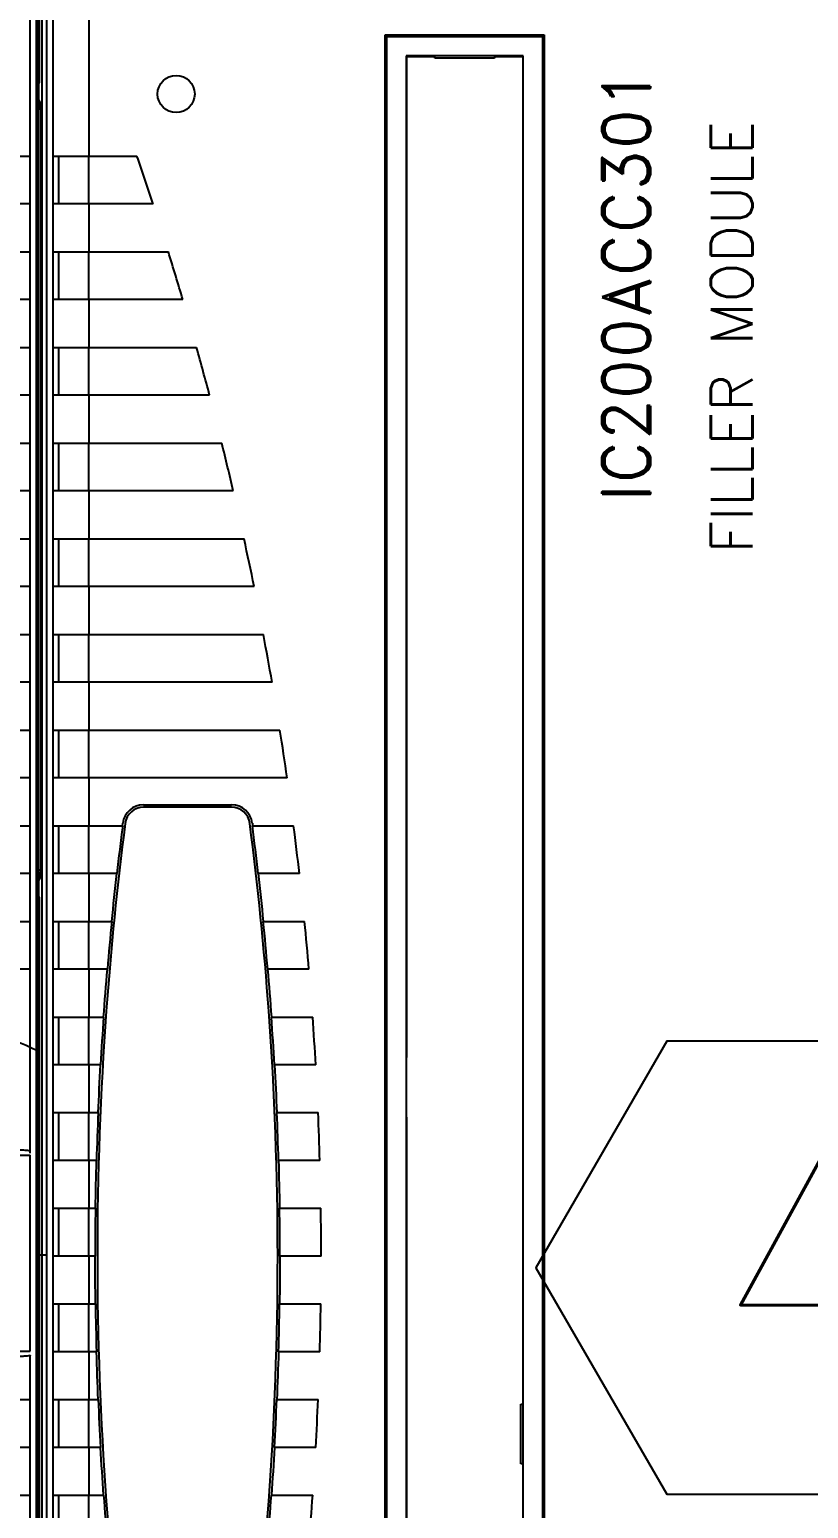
# Model space of a CAD drawing. Header units: inches. Extents: x -4 to 280, y -9 to 35.
# Drawn here: x 50.436 to 51.738, y 14.596 to 17.07 of the extents above; entities that cross this region are included whole.
import ezdxf
from ezdxf.enums import TextEntityAlignment as Align

# ---------------------------------------------------------------- set-up
doc = ezdxf.new("R2010")
doc.units = ezdxf.units.IN
doc.header["$LTSCALE"] = 0.5
doc.header["$MEASUREMENT"] = 0
doc.set_wipeout_variables(frame=1)
doc.linetypes.add('BORDER', pattern=[1.75, 0.5, -0.25, 0.5, -0.25, 0, -0.25])
doc.layers.get('Defpoints').update_dxf_attribs({"color": 252})
for name, color, linetype in [('204', 7, 'Continuous'), ('DATABOLD', 1, 'Continuous'), ('DATAINFO', 32, 'Continuous'), ('IOBASE', 177, 'Continuous')]:
    doc.layers.add(name, color=color, linetype=linetype)
doc.layers.add('G-Anno-Std-Note @ 4', color=151, linetype='Continuous', lineweight=25)
doc.styles.add('Note', font='romans.shx', dxfattribs={"width": 0.75})
doc.styles.add('ROMAND', font='romand')
doc.styles.add('RomanS', font='romans.shx', dxfattribs={"width": 0.85})

# ---------------------------------------------------------------- blocks, each defined once
blk = doc.blocks.new('IC200CHS022')
at = {"layer": '204', "color": 40, "linetype": 'Continuous'}
for p, q in [((4.9704, 6.9145), (4.9704, 7.4167)), ((4.9904, 7.4169), (4.9904, 6.8565)), ((4.3659, 7.1813), (4.3659, 7.1826)), ((4.3666, 7.1806), (4.3659, 7.1813)), ((4.3666, 7.1654), (4.3666, 7.1806)), ((5.0159, 7.1448), (5.5226, 7.1448)), ((5.0163, 7.1248), (5.5026, 7.1248)), ((5.5026, 7.1248), (5.5026, 3.3444)), ((5.5226, 7.1448), (5.5226, 3.3244)), ((5.4011, 7.0374), (5.1011, 7.0374)), ((5.1011, 7.0374), (5.1011, 3.5024)), ((5.4011, 3.4424), (5.4011, 7.0374)), ((4.8813, 6.7248), (4.8813, 6.9145)), ((4.8813, 6.9145), (4.9704, 6.9145)), ((4.9736, 6.9113), (4.9736, 6.8733)), ((4.9013, 6.7448), (4.9013, 6.8945)), ((4.9013, 6.8945), (4.9736, 6.8945)), ((4.974, 6.8565), (4.9904, 6.8565)), ((4.9904, 6.7827), (4.974, 6.7828)), ((4.9904, 6.7827), (4.9904, 5.2815)), ((4.9736, 6.7659), (4.9736, 6.7279)), ((4.9736, 6.7448), (4.9013, 6.7448)), ((4.9704, 6.7248), (4.8813, 6.7248)), ((4.9704, 5.3395), (4.9704, 6.7248)), ((4.3666, 5.8786), (4.3666, 5.8894)), ((4.3659, 5.8779), (4.3666, 5.8786)), ((4.3659, 5.8766), (4.3659, 5.8779)), ((4.8813, 5.1498), (4.8813, 5.3395)), ((4.8813, 5.3395), (4.9704, 5.3395)), ((4.9013, 5.1698), (4.9013, 5.3195)), ((4.9013, 5.3195), (4.9736, 5.3195)), ((4.9736, 5.3363), (4.9736, 5.2983)), ((4.974, 5.2815), (4.9904, 5.2815)), ((4.9904, 5.2077), (4.974, 5.2077)), ((4.9904, 5.2077), (4.9904, 3.8565)), ((4.9736, 5.1909), (4.9736, 5.1529)), ((4.9704, 5.1498), (4.8813, 5.1498)), ((4.9736, 5.1698), (4.9013, 5.1698)), ((4.9704, 3.9145), (4.9704, 5.1498))]:
    blk.add_line(p, q, dxfattribs=at)
at = {"layer": '204', "color": 150, "linetype": 'Continuous'}
for p, q in [((5.0159, 7.4196), (5.0159, 7.1448)), ((4.3659, 7.3621), (4.3659, 7.1826)), ((4.3713, 7.3567), (4.3713, 3.9934)), ((6.9935, 7.3596), (6.9935, 7.2067)), ((6.9959, 7.2116), (6.9959, 7.3621)), ((6.9935, 7.2067), (6.9959, 7.2116)), ((6.9935, 5.8525), (6.9935, 7.2067)), ((4.3659, 7.1826), (4.3684, 7.1776)), ((4.3666, 7.1813), (4.3659, 7.1813)), ((4.3684, 7.1776), (4.3684, 5.8816)), ((5.0159, 6.862), (5.0159, 7.1448)), ((5.0173, 6.8634), (5.0173, 7.1237)), ((5.0173, 7.1237), (5.5015, 7.1237)), ((5.5015, 7.1237), (5.5015, 4.6161)), ((5.1386, 6.9774), (5.1386, 7.0024)), ((5.1386, 7.0024), (5.1636, 7.0024)), ((5.1636, 7.0024), (5.1636, 6.9774)), ((5.2386, 6.9774), (5.2386, 7.0024)), ((5.2386, 7.0024), (5.2636, 7.0024)), ((5.2636, 7.0024), (5.2636, 6.9774)), ((5.3386, 6.9774), (5.3386, 7.0024)), ((5.3386, 7.0024), (5.3636, 7.0024)), ((5.3636, 7.0024), (5.3636, 6.9774)), ((5.1636, 6.9774), (5.1386, 6.9774)), ((5.2636, 6.9774), (5.2386, 6.9774)), ((5.3636, 6.9774), (5.3386, 6.9774)), ((5.1386, 6.8774), (5.1386, 6.9024)), ((5.1386, 6.9024), (5.1636, 6.9024)), ((5.1636, 6.9024), (5.1636, 6.8774)), ((5.2386, 6.8774), (5.2386, 6.9024)), ((5.2386, 6.9024), (5.2636, 6.9024)), ((5.2636, 6.9024), (5.2636, 6.8774)), ((5.3386, 6.8774), (5.3386, 6.9024)), ((5.3386, 6.9024), (5.3636, 6.9024)), ((5.3636, 6.9024), (5.3636, 6.8774)), ((5.1636, 6.8774), (5.1386, 6.8774)), ((5.2636, 6.8774), (5.2386, 6.8774)), ((5.3636, 6.8774), (5.3386, 6.8774)), ((4.9904, 6.8565), (5.0159, 6.862)), ((5.0159, 6.7772), (4.9904, 6.7827)), ((5.1386, 6.7774), (5.1386, 6.8024)), ((5.1386, 6.8024), (5.1636, 6.8024)), ((5.1636, 6.8024), (5.1636, 6.7774)), ((5.2386, 6.7774), (5.2386, 6.8024)), ((5.2386, 6.8024), (5.2636, 6.8024)), ((5.2636, 6.8024), (5.2636, 6.7774)), ((5.3386, 6.7774), (5.3386, 6.8024)), ((5.3386, 6.8024), (5.3636, 6.8024)), ((5.3636, 6.8024), (5.3636, 6.7774)), ((5.0159, 5.287), (5.0159, 6.7772)), ((5.0173, 5.2884), (5.0173, 6.7758)), ((5.1636, 6.7774), (5.1386, 6.7774)), ((5.2636, 6.7774), (5.2386, 6.7774)), ((5.3636, 6.7774), (5.3386, 6.7774)), ((5.1386, 6.6774), (5.1386, 6.7024)), ((5.1386, 6.7024), (5.1636, 6.7024)), ((5.1636, 6.7024), (5.1636, 6.6774)), ((5.2386, 6.6774), (5.2386, 6.7024)), ((5.2386, 6.7024), (5.2636, 6.7024)), ((5.2636, 6.7024), (5.2636, 6.6774)), ((5.3386, 6.6774), (5.3386, 6.7024)), ((5.3386, 6.7024), (5.3636, 6.7024)), ((5.3636, 6.7024), (5.3636, 6.6774)), ((5.1636, 6.6774), (5.1386, 6.6774)), ((5.2636, 6.6774), (5.2386, 6.6774)), ((5.3636, 6.6774), (5.3386, 6.6774)), ((5.1386, 6.5774), (5.1386, 6.6024)), ((5.1386, 6.6024), (5.1636, 6.6024)), ((5.1636, 6.6024), (5.1636, 6.5774)), ((5.2386, 6.5774), (5.2386, 6.6024)), ((5.2386, 6.6024), (5.2636, 6.6024)), ((5.2636, 6.6024), (5.2636, 6.5774)), ((5.3386, 6.5774), (5.3386, 6.6024)), ((5.3386, 6.6024), (5.3636, 6.6024)), ((5.3636, 6.6024), (5.3636, 6.5774)), ((5.1636, 6.5774), (5.1386, 6.5774)), ((5.2636, 6.5774), (5.2386, 6.5774)), ((5.3636, 6.5774), (5.3386, 6.5774)), ((5.1386, 6.4774), (5.1386, 6.5024)), ((5.1386, 6.5024), (5.1636, 6.5024)), ((5.1636, 6.5024), (5.1636, 6.4774)), ((5.2386, 6.4774), (5.2386, 6.5024)), ((5.2386, 6.5024), (5.2636, 6.5024)), ((5.2636, 6.5024), (5.2636, 6.4774)), ((5.3386, 6.4774), (5.3386, 6.5024)), ((5.3386, 6.5024), (5.3636, 6.5024)), ((5.3636, 6.5024), (5.3636, 6.4774)), ((5.1636, 6.4774), (5.1386, 6.4774)), ((5.2636, 6.4774), (5.2386, 6.4774)), ((5.3636, 6.4774), (5.3386, 6.4774)), ((5.1386, 6.3774), (5.1386, 6.4024)), ((5.1386, 6.4024), (5.1636, 6.4024)), ((5.1636, 6.4024), (5.1636, 6.3774)), ((5.2386, 6.3774), (5.2386, 6.4024)), ((5.2386, 6.4024), (5.2636, 6.4024)), ((5.2636, 6.4024), (5.2636, 6.3774)), ((5.3386, 6.3774), (5.3386, 6.4024)), ((5.3386, 6.4024), (5.3636, 6.4024)), ((5.3636, 6.4024), (5.3636, 6.3774)), ((5.1636, 6.3774), (5.1386, 6.3774)), ((5.2636, 6.3774), (5.2386, 6.3774)), ((5.3636, 6.3774), (5.3386, 6.3774)), ((5.1386, 6.2774), (5.1386, 6.3024)), ((5.1386, 6.3024), (5.1636, 6.3024)), ((5.1636, 6.3024), (5.1636, 6.2774)), ((5.2386, 6.2774), (5.2386, 6.3024)), ((5.2386, 6.3024), (5.2636, 6.3024)), ((5.2636, 6.3024), (5.2636, 6.2774)), ((5.3386, 6.2774), (5.3386, 6.3024)), ((5.3386, 6.3024), (5.3636, 6.3024)), ((5.3636, 6.3024), (5.3636, 6.2774)), ((5.1636, 6.2774), (5.1386, 6.2774)), ((5.2636, 6.2774), (5.2386, 6.2774)), ((5.3636, 6.2774), (5.3386, 6.2774)), ((5.1386, 6.1774), (5.1386, 6.2024)), ((5.1386, 6.2024), (5.1636, 6.2024)), ((5.1636, 6.2024), (5.1636, 6.1774)), ((5.2386, 6.1774), (5.2386, 6.2024)), ((5.2386, 6.2024), (5.2636, 6.2024)), ((5.2636, 6.2024), (5.2636, 6.1774)), ((5.3386, 6.1774), (5.3386, 6.2024)), ((5.3386, 6.2024), (5.3636, 6.2024)), ((5.3636, 6.2024), (5.3636, 6.1774)), ((5.1636, 6.1774), (5.1386, 6.1774)), ((5.2636, 6.1774), (5.2386, 6.1774)), ((5.3636, 6.1774), (5.3386, 6.1774)), ((4.3524, 5.8894), (4.3524, 6.1124)), ((5.1386, 6.0774), (5.1386, 6.1024)), ((5.1386, 6.1024), (5.1636, 6.1024)), ((5.1636, 6.1024), (5.1636, 6.0774)), ((5.2386, 6.0774), (5.2386, 6.1024)), ((5.2386, 6.1024), (5.2636, 6.1024)), ((5.2636, 6.1024), (5.2636, 6.0774)), ((5.3386, 6.0774), (5.3386, 6.1024)), ((5.3386, 6.1024), (5.3636, 6.1024)), ((5.3636, 6.1024), (5.3636, 6.0774)), ((5.1636, 6.0774), (5.1386, 6.0774)), ((5.2636, 6.0774), (5.2386, 6.0774)), ((5.3636, 6.0774), (5.3386, 6.0774)), ((5.1386, 5.9774), (5.1386, 6.0024)), ((5.1386, 6.0024), (5.1636, 6.0024)), ((5.1636, 6.0024), (5.1636, 5.9774)), ((5.2386, 5.9774), (5.2386, 6.0024)), ((5.2386, 6.0024), (5.2636, 6.0024)), ((5.2636, 6.0024), (5.2636, 5.9774)), ((5.3386, 5.9774), (5.3386, 6.0024)), ((5.3386, 6.0024), (5.3636, 6.0024)), ((5.3636, 6.0024), (5.3636, 5.9774)), ((5.1636, 5.9774), (5.1386, 5.9774)), ((5.2636, 5.9774), (5.2386, 5.9774)), ((5.3636, 5.9774), (5.3386, 5.9774)), ((5.1386, 5.8774), (5.1386, 5.9024)), ((5.1386, 5.9024), (5.1636, 5.9024)), ((5.1636, 5.9024), (5.1636, 5.8774)), ((5.2386, 5.8774), (5.2386, 5.9024)), ((5.2386, 5.9024), (5.2636, 5.9024)), ((5.2636, 5.9024), (5.2636, 5.8774)), ((5.3386, 5.8774), (5.3386, 5.9024)), ((5.3386, 5.9024), (5.3636, 5.9024)), ((5.3636, 5.9024), (5.3636, 5.8774)), ((4.3684, 5.8816), (4.3659, 5.8766)), ((4.3659, 5.8779), (4.3666, 5.8779)), ((4.3659, 5.8766), (4.3659, 3.0802)), ((5.1636, 5.8774), (5.1386, 5.8774)), ((5.2636, 5.8774), (5.2386, 5.8774)), ((5.3636, 5.8774), (5.3386, 5.8774)), ((6.9959, 5.8476), (6.9935, 5.8525)), ((6.9959, 3.0802), (6.9959, 5.8476)), ((5.1386, 5.7774), (5.1386, 5.8024)), ((5.1386, 5.8024), (5.1636, 5.8024)), ((5.1636, 5.8024), (5.1636, 5.7774)), ((5.2386, 5.7774), (5.2386, 5.8024)), ((5.2386, 5.8024), (5.2636, 5.8024)), ((5.2636, 5.8024), (5.2636, 5.7774)), ((5.3386, 5.7774), (5.3386, 5.8024)), ((5.3386, 5.8024), (5.3636, 5.8024)), ((5.3636, 5.8024), (5.3636, 5.7774)), ((5.1636, 5.7774), (5.1386, 5.7774)), ((5.2636, 5.7774), (5.2386, 5.7774)), ((5.3636, 5.7774), (5.3386, 5.7774)), ((5.1386, 5.6774), (5.1386, 5.7024)), ((5.1386, 5.7024), (5.1636, 5.7024)), ((5.1636, 5.7024), (5.1636, 5.6774)), ((5.2386, 5.6774), (5.2386, 5.7024)), ((5.2386, 5.7024), (5.2636, 5.7024)), ((5.2636, 5.7024), (5.2636, 5.6774)), ((5.3386, 5.6774), (5.3386, 5.7024)), ((5.3386, 5.7024), (5.3636, 5.7024)), ((5.3636, 5.7024), (5.3636, 5.6774)), ((5.1636, 5.6774), (5.1386, 5.6774)), ((5.2636, 5.6774), (5.2386, 5.6774)), ((5.3636, 5.6774), (5.3386, 5.6774)), ((5.1386, 5.5774), (5.1386, 5.6024)), ((5.1386, 5.6024), (5.1636, 5.6024)), ((5.1636, 5.6024), (5.1636, 5.5774)), ((5.2386, 5.5774), (5.2386, 5.6024)), ((5.2386, 5.6024), (5.2636, 5.6024)), ((5.2636, 5.6024), (5.2636, 5.5774)), ((5.3386, 5.5774), (5.3386, 5.6024)), ((5.3386, 5.6024), (5.3636, 5.6024)), ((5.3636, 5.6024), (5.3636, 5.5774)), ((5.1636, 5.5774), (5.1386, 5.5774)), ((5.2636, 5.5774), (5.2386, 5.5774)), ((5.3636, 5.5774), (5.3386, 5.5774)), ((5.1386, 5.4774), (5.1386, 5.5024)), ((5.1386, 5.5024), (5.1636, 5.5024)), ((5.1636, 5.5024), (5.1636, 5.4774)), ((5.2386, 5.4774), (5.2386, 5.5024)), ((5.2386, 5.5024), (5.2636, 5.5024)), ((5.2636, 5.5024), (5.2636, 5.4774)), ((5.3386, 5.4774), (5.3386, 5.5024)), ((5.3386, 5.5024), (5.3636, 5.5024)), ((5.3636, 5.5024), (5.3636, 5.4774)), ((5.1636, 5.4774), (5.1386, 5.4774)), ((5.2636, 5.4774), (5.2386, 5.4774)), ((5.3636, 5.4774), (5.3386, 5.4774)), ((5.1386, 5.3774), (5.1386, 5.4024)), ((5.1386, 5.4024), (5.1636, 5.4024)), ((5.1636, 5.4024), (5.1636, 5.3774)), ((5.2386, 5.3774), (5.2386, 5.4024)), ((5.2386, 5.4024), (5.2636, 5.4024)), ((5.2636, 5.4024), (5.2636, 5.3774)), ((5.3386, 5.3774), (5.3386, 5.4024)), ((5.3386, 5.4024), (5.3636, 5.4024)), ((5.3636, 5.4024), (5.3636, 5.3774)), ((5.1636, 5.3774), (5.1386, 5.3774)), ((5.2636, 5.3774), (5.2386, 5.3774)), ((5.3636, 5.3774), (5.3386, 5.3774)), ((5.1386, 5.2774), (5.1386, 5.3024)), ((5.1386, 5.3024), (5.1636, 5.3024)), ((5.1636, 5.3024), (5.1636, 5.2774)), ((5.2386, 5.2774), (5.2386, 5.3024)), ((5.2386, 5.3024), (5.2636, 5.3024)), ((5.2636, 5.3024), (5.2636, 5.2774)), ((5.3386, 5.2774), (5.3386, 5.3024)), ((5.3386, 5.3024), (5.3636, 5.3024)), ((5.3636, 5.3024), (5.3636, 5.2774)), ((4.9904, 5.2815), (5.0159, 5.287)), ((5.1636, 5.2774), (5.1386, 5.2774)), ((5.2636, 5.2774), (5.2386, 5.2774)), ((5.3636, 5.2774), (5.3386, 5.2774)), ((5.0159, 5.2022), (4.9904, 5.2077)), ((5.0159, 3.862), (5.0159, 5.2022)), ((5.0173, 3.8634), (5.0173, 5.2008)), ((5.1386, 5.1774), (5.1386, 5.2024)), ((5.1386, 5.2024), (5.1636, 5.2024)), ((5.1636, 5.2024), (5.1636, 5.1774)), ((5.2386, 5.1774), (5.2386, 5.2024)), ((5.2386, 5.2024), (5.2636, 5.2024)), ((5.2636, 5.2024), (5.2636, 5.1774)), ((5.3386, 5.1774), (5.3386, 5.2024)), ((5.3386, 5.2024), (5.3636, 5.2024)), ((5.3636, 5.2024), (5.3636, 5.1774)), ((5.1636, 5.1774), (5.1386, 5.1774)), ((5.2636, 5.1774), (5.2386, 5.1774)), ((5.3636, 5.1774), (5.3386, 5.1774)), ((5.1386, 5.0774), (5.1386, 5.1024)), ((5.1386, 5.1024), (5.1636, 5.1024)), ((5.1636, 5.1024), (5.1636, 5.0774)), ((5.2386, 5.0774), (5.2386, 5.1024)), ((5.2386, 5.1024), (5.2636, 5.1024)), ((5.2636, 5.1024), (5.2636, 5.0774)), ((5.3386, 5.0774), (5.3386, 5.1024)), ((5.3386, 5.1024), (5.3636, 5.1024)), ((5.3636, 5.1024), (5.3636, 5.0774)), ((5.1636, 5.0774), (5.1386, 5.0774)), ((5.2636, 5.0774), (5.2386, 5.0774)), ((5.3636, 5.0774), (5.3386, 5.0774)), ((5.1386, 4.9774), (5.1386, 5.0024)), ((5.1386, 5.0024), (5.1636, 5.0024)), ((5.1636, 5.0024), (5.1636, 4.9774)), ((5.2386, 4.9774), (5.2386, 5.0024)), ((5.2386, 5.0024), (5.2636, 5.0024)), ((5.2636, 5.0024), (5.2636, 4.9774)), ((5.3386, 4.9774), (5.3386, 5.0024)), ((5.3386, 5.0024), (5.3636, 5.0024)), ((5.3636, 5.0024), (5.3636, 4.9774)), ((5.1636, 4.9774), (5.1386, 4.9774)), ((5.2636, 4.9774), (5.2386, 4.9774)), ((5.3636, 4.9774), (5.3386, 4.9774)), ((5.1386, 4.8774), (5.1386, 4.9024)), ((5.1386, 4.9024), (5.1636, 4.9024)), ((5.1636, 4.9024), (5.1636, 4.8774)), ((5.2386, 4.8774), (5.2386, 4.9024)), ((5.2386, 4.9024), (5.2636, 4.9024)), ((5.2636, 4.9024), (5.2636, 4.8774)), ((5.3386, 4.8774), (5.3386, 4.9024)), ((5.3386, 4.9024), (5.3636, 4.9024)), ((5.3636, 4.9024), (5.3636, 4.8774)), ((5.1636, 4.8774), (5.1386, 4.8774)), ((5.2636, 4.8774), (5.2386, 4.8774)), ((5.3636, 4.8774), (5.3386, 4.8774))]:
    blk.add_line(p, q, dxfattribs=at)
at = {"layer": '204', "color": 30, "linetype": 'Continuous'}
for p, q in [((5.0163, 7.1248), (5.0173, 7.1237)), ((5.5026, 7.1248), (5.5015, 7.1237)), ((5.0173, 6.8634), (5.0159, 6.862)), ((5.0159, 6.7772), (5.0173, 6.7758)), ((4.3684, 5.8939), (4.3526, 5.8939)), ((6.9935, 5.8525), (6.9935, 3.0744)), ((5.0173, 5.2884), (5.0159, 5.287)), ((5.0159, 5.2022), (5.0173, 5.2008))]:
    blk.add_line(p, q, dxfattribs=at)
at = {"layer": '204', "color": 1, "linetype": 'Continuous'}
blk.add_line((4.3684, 5.8894), (4.3524, 5.8894), dxfattribs=at)
at = {"layer": '204', "color": 30, "linetype": 'Continuous'}
for points in [[(4.3666, 7.1806), (4.3667, 7.1806), (4.3667, 7.1806), (4.3667, 7.1806), (4.3668, 7.1806), (4.3669, 7.1806), (4.3669, 7.1806)], [(4.3669, 5.8786), (4.3669, 5.8786), (4.3669, 5.8786), (4.3668, 5.8786), (4.3668, 5.8786), (4.3667, 5.8786), (4.3666, 5.8786)]]:
    blk.add_lwpolyline(points, dxfattribs=at)
at = {"layer": '204', "color": 40, "linetype": 'Continuous'}
for points in [[(5.0159, 7.1448), (5.0159, 7.1428, 0.000413), (5.0159, 7.1408, 0.000445), (5.0159, 7.1389, 0.000468), (5.016, 7.1371, 0.000488), (5.016, 7.1354, 0.00051), (5.016, 7.1338, 0.00052), (5.016, 7.1322, 0.000636), (5.016, 7.1308, 0.000893), (5.0161, 7.1295, 0.000846), (5.0161, 7.1283, 0.000309), (5.0161, 7.1273, 0.001565), (5.0161, 7.1265, 0.005567), (5.0162, 7.1256, 0.006955), (5.0163, 7.1248, 0.006797)], [(5.5026, 7.1248), (5.5027, 7.1249, 0.009219), (5.5031, 7.1252, 0.000658), (5.5035, 7.1256, 0.001218), (5.5042, 7.1262, 0.002986), (5.505, 7.1269, 0.003476), (5.5058, 7.1277, 0.003829), (5.5068, 7.1286, 0.004344), (5.5078, 7.1297, 0.005364), (5.5089, 7.1308, 0.005253), (5.5099, 7.1319, 0.004453), (5.511, 7.1332, 0.002518), (5.5121, 7.1345, -0.000992), (5.5133, 7.1358, -0.000868), (5.5145, 7.1371, 0.002461), (5.5155, 7.1383, -0.006307), (5.517, 7.1398, -0.017407), (5.5194, 7.142, -0.008739), (5.5226, 7.1448, -0.004182)], [(4.8813, 6.9145), (4.8825, 6.9129, 0.011082), (4.8837, 6.9115, 0.012313), (4.8849, 6.9101, 0.01159), (4.8863, 6.9088, 0.008675), (4.8876, 6.9075, 0.006559), (4.889, 6.9063, 0.004635), (4.8903, 6.9051, 0.002778), (4.8917, 6.9039, 0.00043), (4.893, 6.9028, -0.001711), (4.8942, 6.9017, -0.004241), (4.8954, 6.9006, -0.005229), (4.8965, 6.8995, -0.004675), (4.8975, 6.8985, -0.004117), (4.8985, 6.8976, -0.00334), (4.8993, 6.8967, -0.003493), (4.9, 6.896, -0.003741), (4.9007, 6.8952, -0.00381), (4.9013, 6.8945, -0.00452)], [(4.9704, 6.9145), (4.9706, 6.9143, -0.00005), (4.9708, 6.9141, -0.000088), (4.971, 6.9139, -0.000051), (4.9712, 6.9137, 0.00007), (4.9714, 6.9135, 0.000138), (4.9716, 6.9133, 0.000172), (4.9718, 6.9131, 0.000298), (4.972, 6.9129, 0.000518), (4.9722, 6.9127, 0.000398), (4.9724, 6.9125, 0.000008), (4.9726, 6.9123, 0.000808), (4.9728, 6.9121, 0.001716), (4.9732, 6.9117, 0.000855), (4.9736, 6.9113, 0.000435)], [(4.9736, 6.8733), (4.9751, 6.872, -0.003256), (4.9764, 6.8706, -0.003547), (4.9778, 6.8693, -0.003252), (4.9792, 6.8679, -0.002402), (4.9805, 6.8665, -0.001881), (4.9818, 6.8652, -0.001508), (4.983, 6.8639, -0.000941), (4.9842, 6.8626, 0.000094), (4.9853, 6.8615, 0.000137), (4.9863, 6.8604, -0.001108), (4.9872, 6.8595, 0.0024), (4.9881, 6.8585, 0.011623), (4.9891, 6.8576, 0.010949), (4.9904, 6.8565, 0.007743)], [(4.9736, 6.8733), (4.9737, 6.8715, 0.000391), (4.9737, 6.8699, 0.000424), (4.9737, 6.8682, 0.000455), (4.9737, 6.8667, 0.000488), (4.9737, 6.8652, 0.000521), (4.9737, 6.8638, 0.00054), (4.9737, 6.8625, 0.000676), (4.9738, 6.8613, 0.000974), (4.9738, 6.8603, 0.000937), (4.9738, 6.8593, 0.000337), (4.9738, 6.8585, 0.001779), (4.9739, 6.8578, 0.006571), (4.9739, 6.8571, 0.008716), (4.974, 6.8565, 0.009065)], [(4.9904, 6.8565), (4.9904, 6.8565, 0.009049), (4.9904, 6.8565, 0.00948), (4.9904, 6.8565, 0.010268), (4.9904, 6.8565, 0.011428), (4.9904, 6.8565, 0.012004), (4.9904, 6.8565, 0.011961), (4.9904, 6.8565, 0.014234), (4.9905, 6.8565, 0.018455), (4.9905, 6.8565, 0.014808), (4.9905, 6.8565, 0.004812), (4.9905, 6.8565, 0.022595), (4.9905, 6.8565, 0.041983), (4.9905, 6.8565, 0.020803), (4.9905, 6.8565, 0.01089)], [(4.974, 6.7828), (4.974, 6.7827, 0.15942), (4.9739, 6.7824, 0.021561), (4.9739, 6.782, 0.007702), (4.9739, 6.7814, 0.00399), (4.9738, 6.7807, 0.002372), (4.9738, 6.7799, 0.001566), (4.9738, 6.779, 0.001275), (4.9738, 6.7779, 0.001159), (4.9737, 6.7766, 0.000707), (4.9737, 6.7754, 0.000215), (4.9737, 6.7742, 0.000823), (4.9737, 6.7725, 0.001162), (4.9737, 6.7697, 0.000487), (4.9736, 6.7659, 0.000238)], [(4.9904, 6.7827), (4.99, 6.7824, 0.035607), (4.9895, 6.782, 0.019363), (4.9888, 6.7814, 0.010765), (4.9881, 6.7807, 0.005803), (4.9872, 6.7798, 0.003409), (4.9863, 6.7788, 0.002131), (4.9853, 6.7777, 0.001003), (4.9842, 6.7766, -0.000294), (4.9829, 6.7753, -0.000227), (4.9818, 6.774, 0.000905), (4.9807, 6.7729, -0.002151), (4.9792, 6.7713, -0.005874), (4.9768, 6.769, -0.002943), (4.9736, 6.7659, -0.001391)], [(4.9905, 6.7827), (4.9905, 6.7827, 0.019037), (4.9905, 6.7828, 0.019461), (4.9905, 6.7828, 0.019733), (4.9905, 6.7828, 0.019719), (4.9905, 6.7827, 0.018682), (4.9905, 6.7827, 0.016921), (4.9905, 6.7827, 0.01775), (4.9905, 6.7827, 0.019724), (4.9904, 6.7827, 0.014124), (4.9904, 6.7827, 0.005039), (4.9904, 6.7827, 0.017984), (4.9904, 6.7827, 0.026741), (4.9904, 6.7827, 0.011658), (4.9904, 6.7827, 0.005897)], [(4.9013, 6.7448), (4.9012, 6.7446, -0.032598), (4.9009, 6.7443, -0.003537), (4.9005, 6.7439, -0.002062), (4.9, 6.7433, -0.002968), (4.8993, 6.7425, -0.003166), (4.8985, 6.7416, -0.003404), (4.8975, 6.7407, -0.00361), (4.8965, 6.7397, -0.004071), (4.8954, 6.7386, -0.004592), (4.8942, 6.7375, -0.005599), (4.893, 6.7364, -0.004206), (4.8917, 6.7353, -0.000089), (4.8903, 6.7341, 0.000039), (4.889, 6.7329, -0.003641), (4.8878, 6.7319, 0.007097), (4.8863, 6.7305, 0.020884), (4.8841, 6.728, 0.010435), (4.8813, 6.7248, 0.004932)], [(4.9736, 6.7279), (4.9734, 6.7277, 0.000833), (4.9732, 6.7275, 0.000867), (4.973, 6.7273, 0.000841), (4.9728, 6.7271, 0.00074), (4.9726, 6.7269, 0.000652), (4.9724, 6.7267, 0.000568), (4.9722, 6.7265, 0.000521), (4.972, 6.7263, 0.000459), (4.9718, 6.7261, 0.000343), (4.9716, 6.7259, 0.000247), (4.9715, 6.7258, 0.000236), (4.9712, 6.7256, 0.00007), (4.9709, 6.7252, 0.000013), (4.9704, 6.7248, 0.000025)], [(4.8813, 5.3395), (4.8825, 5.3379, 0.011082), (4.8837, 5.3365, 0.012313), (4.8849, 5.3351, 0.01159), (4.8863, 5.3338, 0.008675), (4.8876, 5.3325, 0.006559), (4.889, 5.3313, 0.004634), (4.8903, 5.3301, 0.002778), (4.8917, 5.3289, 0.00043), (4.893, 5.3278, -0.001711), (4.8942, 5.3267, -0.004241), (4.8954, 5.3256, -0.005229), (4.8965, 5.3245, -0.004675), (4.8975, 5.3235, -0.004117), (4.8985, 5.3226, -0.00334), (4.8993, 5.3217, -0.003493), (4.9, 5.321, -0.003742), (4.9007, 5.3202, -0.003811), (4.9013, 5.3195, -0.004521)], [(4.9704, 5.3395), (4.9706, 5.3393, -0.00005), (4.9708, 5.3391, -0.000088), (4.971, 5.3389, -0.000052), (4.9712, 5.3387, 0.00007), (4.9714, 5.3385, 0.000138), (4.9716, 5.3383, 0.000172), (4.9718, 5.3381, 0.000297), (4.972, 5.3379, 0.000517), (4.9722, 5.3377, 0.000398), (4.9724, 5.3375, 0.000008), (4.9726, 5.3373, 0.000808), (4.9728, 5.3371, 0.001715), (4.9732, 5.3367, 0.000854), (4.9736, 5.3363, 0.000434)], [(4.9736, 5.2983), (4.9751, 5.297, -0.003256), (4.9764, 5.2956, -0.003547), (4.9778, 5.2943, -0.003252), (4.9792, 5.2929, -0.002402), (4.9805, 5.2915, -0.001881), (4.9818, 5.2902, -0.001508), (4.983, 5.2889, -0.000941), (4.9842, 5.2876, 0.000094), (4.9853, 5.2865, 0.000137), (4.9863, 5.2854, -0.001108), (4.9872, 5.2845, 0.0024), (4.9881, 5.2835, 0.011623), (4.9891, 5.2826, 0.010948), (4.9904, 5.2815, 0.007742)], [(4.9736, 5.2983), (4.9737, 5.2965, 0.000391), (4.9737, 5.2949, 0.000424), (4.9737, 5.2932, 0.000455), (4.9737, 5.2917, 0.000488), (4.9737, 5.2902, 0.000521), (4.9737, 5.2888, 0.00054), (4.9737, 5.2875, 0.000676), (4.9738, 5.2863, 0.000974), (4.9738, 5.2853, 0.000937), (4.9738, 5.2843, 0.000337), (4.9738, 5.2835, 0.001779), (4.9739, 5.2828, 0.006571), (4.9739, 5.2821, 0.008716), (4.974, 5.2815, 0.009065)], [(4.9904, 5.2815), (4.9904, 5.2815, 0.009044), (4.9904, 5.2815, 0.009474), (4.9904, 5.2815, 0.01026), (4.9904, 5.2815, 0.011418), (4.9904, 5.2815, 0.011993), (4.9904, 5.2815, 0.011949), (4.9904, 5.2815, 0.014219), (4.9905, 5.2815, 0.018435), (4.9905, 5.2815, 0.014791), (4.9905, 5.2815, 0.004806), (4.9905, 5.2815, 0.02257), (4.9905, 5.2815, 0.041937), (4.9905, 5.2815, 0.020782), (4.9905, 5.2815, 0.01088)], [(4.974, 5.2077), (4.974, 5.2077, 0.159441), (4.9739, 5.2074, 0.021562), (4.9739, 5.207, 0.007702), (4.9739, 5.2064, 0.00399), (4.9738, 5.2057, 0.002372), (4.9738, 5.2049, 0.001566), (4.9738, 5.204, 0.001275), (4.9738, 5.2029, 0.001159), (4.9737, 5.2016, 0.000707), (4.9737, 5.2004, 0.000215), (4.9737, 5.1992, 0.000823), (4.9737, 5.1975, 0.001162), (4.9737, 5.1947, 0.000487), (4.9736, 5.1909, 0.000238)], [(4.9904, 5.2077), (4.99, 5.2074, 0.035608), (4.9895, 5.207, 0.019364), (4.9888, 5.2064, 0.010765), (4.9881, 5.2057, 0.005804), (4.9872, 5.2048, 0.003409), (4.9863, 5.2038, 0.002131), (4.9853, 5.2027, 0.001003), (4.9842, 5.2016, -0.000294), (4.9829, 5.2003, -0.000227), (4.9818, 5.199, 0.000905), (4.9807, 5.1979, -0.002151), (4.9792, 5.1963, -0.005874), (4.9768, 5.194, -0.002943), (4.9736, 5.1909, -0.001391)], [(4.9905, 5.2077), (4.9905, 5.2077, 0.019052), (4.9905, 5.2077, 0.019478), (4.9905, 5.2077, 0.019752), (4.9905, 5.2077, 0.01974), (4.9905, 5.2077, 0.018702), (4.9905, 5.2077, 0.01694), (4.9905, 5.2077, 0.01777), (4.9905, 5.2077, 0.019746), (4.9904, 5.2077, 0.014138), (4.9904, 5.2077, 0.005044), (4.9904, 5.2077, 0.018002), (4.9904, 5.2077, 0.026764), (4.9904, 5.2077, 0.011667), (4.9904, 5.2077, 0.005901)], [(4.8813, 5.1498), (4.8825, 5.1513, -0.01108), (4.8837, 5.1527, -0.012311), (4.8849, 5.1541, -0.011588), (4.8863, 5.1555, -0.008673), (4.8876, 5.1567, -0.006557), (4.889, 5.1579, -0.004633), (4.8903, 5.1591, -0.002776), (4.8917, 5.1603, -0.000428), (4.893, 5.1614, 0.001712), (4.8942, 5.1625, 0.004241), (4.8954, 5.1636, 0.00523), (4.8965, 5.1647, 0.004676), (4.8975, 5.1657, 0.004118), (4.8985, 5.1666, 0.003339), (4.8993, 5.1675, 0.003497), (4.9, 5.1683, 0.003759), (4.9007, 5.169, 0.003832), (4.9013, 5.1698, 0.00454)], [(4.9736, 5.1529), (4.9734, 5.1527, 0.000834), (4.9732, 5.1525, 0.000868), (4.973, 5.1523, 0.000841), (4.9728, 5.1521, 0.000741), (4.9726, 5.1519, 0.000653), (4.9724, 5.1517, 0.000568), (4.9722, 5.1515, 0.000521), (4.972, 5.1513, 0.000459), (4.9718, 5.1511, 0.000344), (4.9716, 5.1509, 0.000247), (4.9715, 5.1508, 0.000237), (4.9712, 5.1506, 0.000071), (4.9709, 5.1502, 0.000014), (4.9704, 5.1498, 0.000025)]]:
    blk.add_lwpolyline(points, format="xyb", dxfattribs=at)
at = {"layer": '204', "color": 150, "linetype": 'Continuous'}
for radius in [0.0312, 0.0299]:
    blk.add_circle((4.8213, 7.2667), radius, dxfattribs=at)
at = {"layer": '204', "color": 30, "linetype": 'Continuous'}
blk.add_circle((5.2209, 7.2671), 0.031, dxfattribs=at)
blk = doc.blocks.new('IC200MDL740')
at = {"layer": 'IOBASE'}
for p, q in [((-0.154, -1.132), (-0.154, -1.295)), ((0.174, -1.132), (0.174, -1.295)), ((-0.395, -1.235), (-0.395, -1.295)), ((-0.315, -1.295), (-0.315, -1.235)), ((-0.235, -1.235), (-0.235, -1.295)), ((0.485, -1.295), (0.485, -1.235)), ((0.565, -1.235), (0.565, -1.295)), ((0.645, -1.295), (0.645, -1.235)), ((0.725, -1.235), (0.725, -1.295)), ((0.805, -1.295), (0.805, -1.235)), ((0.885, -1.235), (0.885, -1.295)), ((0.965, -1.295), (0.965, -1.235)), ((1.045, -1.235), (1.045, -1.295)), ((1.125, -1.295), (1.125, -1.235)), ((1.205, -1.235), (1.205, -1.295)), ((1.285, -1.295), (1.285, -1.235)), ((1.365, -1.235), (1.365, -1.295)), ((1.445, -1.295), (1.445, -1.235)), ((1.525, -1.235), (1.525, -1.295)), ((1.605, -1.295), (1.605, -1.235)), ((1.685, -1.235), (1.685, -1.295)), ((1.765, -1.295), (1.765, -1.235)), ((1.845, -1.235), (1.845, -1.295)), ((2.105, -1.305), (-2.105, -1.305)), ((-0.475, -1.295), (-0.395, -1.295)), ((-0.395, -1.295), (-0.315, -1.295)), ((-0.315, -1.295), (-0.235, -1.295)), ((-0.235, -1.295), (-0.1609, -1.295)), ((-0.154, -1.295), (0.174, -1.295)), ((0.1772, -1.295), (0.1809, -1.295)), ((0.1809, -1.295), (0.485, -1.295)), ((0.485, -1.295), (0.565, -1.295)), ((0.565, -1.295), (0.645, -1.295)), ((0.645, -1.295), (0.725, -1.295)), ((0.725, -1.295), (0.805, -1.295)), ((0.805, -1.295), (0.885, -1.295)), ((0.885, -1.295), (0.965, -1.295)), ((0.965, -1.295), (1.045, -1.295)), ((1.045, -1.295), (1.125, -1.295)), ((1.125, -1.295), (1.205, -1.295)), ((1.205, -1.295), (1.285, -1.295)), ((1.285, -1.295), (1.365, -1.295)), ((1.365, -1.295), (1.445, -1.295)), ((1.445, -1.295), (1.525, -1.295)), ((1.525, -1.295), (1.605, -1.295)), ((1.605, -1.295), (1.685, -1.295)), ((1.685, -1.295), (1.765, -1.295)), ((1.765, -1.295), (1.845, -1.295)), ((1.845, -1.295), (2.095, -1.295))]:
    blk.add_line(p, q, dxfattribs=at)
for points in [[(-0.1609, -1.295, -0.365933), (-0.1614, -1.2946, -0.023401), (-0.1625, -1.2852, -0.003665), (-0.1627, -1.2818, -0.00286), (-0.163, -1.2774, -0.003501), (-0.1633, -1.27, -0.002009), (-0.1637, -1.2571, -0.002632), (-0.1639, -1.244, -0.003838), (-0.164, -1.235)], [(0.184, -1.235, -0.005023), (0.1839, -1.2485, -0.0035), (0.1833, -1.2678, -0.001088), (0.1831, -1.274, -0.001956), (0.183, -1.2774, -0.006878), (0.1824, -1.2861, -0.012706), (0.182, -1.2908, -0.034211), (0.1812, -1.2947, -0.339567), (0.1809, -1.295)], [(0.3493, -1.305, 0.063791), (0.382, -1.2139)]]:
    blk.add_lwpolyline(points, format="xyb", dxfattribs=at)
blk = doc.blocks.new('IC200ALG264')
at = {"layer": 'IOBASE'}
for p, q in [((-2.105, 1.305), (2.105, 1.305)), ((-0.395, 1.295), (-0.475, 1.295)), ((-0.315, 1.295), (-0.395, 1.295)), ((-0.395, 1.295), (-0.395, 1.235)), ((-0.315, 1.235), (-0.315, 1.295)), ((-0.235, 1.295), (-0.315, 1.295)), ((-0.155, 1.295), (-0.235, 1.295)), ((-0.235, 1.295), (-0.235, 1.235)), ((-0.155, 1.235), (-0.155, 1.295)), ((-0.075, 1.295), (-0.155, 1.295)), ((0.005, 1.295), (-0.075, 1.295)), ((-0.075, 1.295), (-0.075, 1.235)), ((0.085, 1.295), (0.005, 1.295)), ((0.005, 1.235), (0.005, 1.295)), ((0.085, 1.295), (0.085, 1.235)), ((0.165, 1.295), (0.085, 1.295)), ((0.245, 1.295), (0.165, 1.295)), ((0.165, 1.235), (0.165, 1.295)), ((0.245, 1.295), (0.245, 1.235)), ((0.325, 1.295), (0.245, 1.295)), ((0.405, 1.295), (0.325, 1.295)), ((0.325, 1.235), (0.325, 1.295)), ((0.485, 1.295), (0.405, 1.295)), ((0.405, 1.295), (0.405, 1.235)), ((0.565, 1.295), (0.485, 1.295)), ((0.485, 1.235), (0.485, 1.295)), ((0.645, 1.295), (0.565, 1.295)), ((0.565, 1.295), (0.565, 1.235)), ((0.645, 1.235), (0.645, 1.295)), ((0.725, 1.295), (0.645, 1.295)), ((0.805, 1.295), (0.725, 1.295)), ((0.725, 1.295), (0.725, 1.235)), ((0.885, 1.295), (0.805, 1.295)), ((0.805, 1.235), (0.805, 1.295)), ((0.965, 1.295), (0.885, 1.295)), ((0.885, 1.295), (0.885, 1.235)), ((1.045, 1.295), (0.965, 1.295)), ((0.965, 1.235), (0.965, 1.295)), ((1.045, 1.295), (1.045, 1.235)), ((1.125, 1.295), (1.045, 1.295)), ((1.205, 1.295), (1.125, 1.295)), ((1.125, 1.235), (1.125, 1.295)), ((1.285, 1.295), (1.205, 1.295)), ((1.205, 1.295), (1.205, 1.235)), ((1.365, 1.295), (1.285, 1.295)), ((1.285, 1.235), (1.285, 1.295)), ((1.445, 1.295), (1.365, 1.295)), ((1.365, 1.295), (1.365, 1.235)), ((1.525, 1.295), (1.445, 1.295)), ((1.445, 1.235), (1.445, 1.295)), ((1.605, 1.295), (1.525, 1.295)), ((1.525, 1.295), (1.525, 1.235)), ((1.685, 1.295), (1.605, 1.295)), ((1.605, 1.235), (1.605, 1.295)), ((1.765, 1.295), (1.685, 1.295)), ((1.685, 1.295), (1.685, 1.235)), ((1.845, 1.295), (1.765, 1.295)), ((1.765, 1.235), (1.765, 1.295)), ((2.095, 1.295), (1.845, 1.295)), ((1.845, 1.295), (1.845, 1.235)), ((-0.475, 1.285), (-0.395, 1.285)), ((-0.315, 1.285), (-0.235, 1.285)), ((-0.155, 1.285), (-0.075, 1.285)), ((0.005, 1.285), (0.085, 1.285)), ((0.165, 1.285), (0.245, 1.285)), ((0.325, 1.285), (0.405, 1.285)), ((0.485, 1.285), (0.565, 1.285)), ((0.645, 1.285), (0.725, 1.285)), ((0.805, 1.285), (0.885, 1.285)), ((0.965, 1.285), (1.045, 1.285)), ((1.125, 1.285), (1.205, 1.285)), ((1.285, 1.285), (1.365, 1.285)), ((1.445, 1.285), (1.525, 1.285)), ((1.605, 1.285), (1.685, 1.285)), ((1.765, 1.285), (1.845, 1.285)), ((-0.475, 1.235), (-0.395, 1.235)), ((-0.315, 1.235), (-0.395, 1.235)), ((-0.395, 1.235), (-0.395, 1.2108)), ((-0.315, 1.2159), (-0.315, 1.235)), ((-0.315, 1.235), (-0.235, 1.235)), ((-0.315, 1.2159), (-0.315, 1.2154)), ((-0.235, 1.235), (-0.235, 1.2199)), ((-0.235, 1.235), (-0.235, 1.2199)), ((-0.155, 1.235), (-0.235, 1.235)), ((-0.235, 1.2194), (-0.235, 1.2199)), ((-0.235, 1.2194), (-0.235, 1.2199)), ((-0.155, 1.2227), (-0.155, 1.235)), ((-0.155, 1.2227), (-0.155, 1.235)), ((-0.155, 1.235), (-0.075, 1.235)), ((-0.155, 1.2227), (-0.155, 1.2222)), ((-0.155, 1.2227), (-0.155, 1.2222)), ((0.005, 1.235), (-0.075, 1.235)), ((-0.075, 1.235), (-0.075, 1.2244)), ((-0.075, 1.235), (-0.075, 1.2244)), ((-0.075, 1.2239), (-0.075, 1.2244)), ((-0.075, 1.2239), (-0.075, 1.2244)), ((0.005, 1.225), (0.005, 1.235)), ((0.005, 1.225), (0.005, 1.235)), ((0.005, 1.235), (0.085, 1.235)), ((0.005, 1.225), (0.005, 1.2245)), ((0.005, 1.225), (0.005, 1.2245)), ((0.085, 1.235), (0.085, 1.2244)), ((0.085, 1.235), (0.085, 1.2244)), ((0.165, 1.235), (0.085, 1.235)), ((0.085, 1.2239), (0.085, 1.2244)), ((0.085, 1.2239), (0.085, 1.2244)), ((0.165, 1.235), (0.245, 1.235)), ((0.165, 1.2227), (0.165, 1.235)), ((0.165, 1.2227), (0.165, 1.235)), ((0.165, 1.2227), (0.165, 1.2222)), ((0.165, 1.2227), (0.165, 1.2222)), ((0.245, 1.235), (0.245, 1.2199)), ((0.245, 1.235), (0.245, 1.2199)), ((0.325, 1.235), (0.245, 1.235)), ((0.245, 1.2194), (0.245, 1.2199)), ((0.245, 1.2194), (0.245, 1.2199)), ((0.325, 1.2159), (0.325, 1.235)), ((0.325, 1.235), (0.405, 1.235)), ((0.325, 1.2159), (0.325, 1.2154)), ((0.405, 1.235), (0.405, 1.2108)), ((0.485, 1.235), (0.405, 1.235)), ((0.485, 1.235), (0.565, 1.235)), ((0.485, 1.2046), (0.485, 1.235)), ((0.565, 1.235), (0.565, 1.1972)), ((0.645, 1.235), (0.565, 1.235)), ((0.645, 1.1886), (0.645, 1.235)), ((0.645, 1.235), (0.725, 1.235)), ((0.805, 1.235), (0.725, 1.235)), ((0.725, 1.235), (0.725, 1.1789)), ((0.805, 0.9034), (0.805, 1.235)), ((0.805, 1.235), (0.885, 1.235)), ((0.885, 1.235), (0.885, 0.9155)), ((0.965, 1.235), (0.885, 1.235)), ((0.965, 1.235), (1.045, 1.235)), ((0.965, 0.9287), (0.965, 1.235)), ((1.045, 1.235), (1.045, 0.943)), ((1.125, 1.235), (1.045, 1.235)), ((1.125, 0.9586), (1.125, 1.235)), ((1.125, 1.235), (1.205, 1.235)), ((1.205, 1.235), (1.205, 0.9754)), ((1.285, 1.235), (1.205, 1.235)), ((1.285, 0.9934), (1.285, 1.235)), ((1.285, 1.235), (1.365, 1.235)), ((1.365, 1.235), (1.365, 1.0126)), ((1.445, 1.235), (1.365, 1.235)), ((1.445, 1.0331), (1.445, 1.235)), ((1.445, 1.235), (1.525, 1.235)), ((1.605, 1.235), (1.525, 1.235)), ((1.525, 1.235), (1.525, 1.0548)), ((1.605, 1.0778), (1.605, 1.235)), ((1.605, 1.235), (1.685, 1.235)), ((1.685, 1.235), (1.685, 1.102)), ((1.765, 1.235), (1.685, 1.235)), ((1.765, 1.1276), (1.765, 1.235)), ((1.765, 1.235), (1.845, 1.235)), ((2.095, 1.235), (1.845, 1.235)), ((1.845, 1.235), (1.845, 1.1545)), ((-0.395, 1.2103), (-0.395, 1.2108)), ((0.405, 1.2103), (0.405, 1.2108)), ((0.485, 1.2046), (0.485, 1.204)), ((0.565, 1.1967), (0.565, 1.1972)), ((0.645, 1.1886), (0.645, 1.1881)), ((0.725, 1.1784), (0.725, 1.1789)), ((0.725, 1.1789), (0.7295, 1.1784)), ((0.7558, 0.9964), (0.7558, 1.1436)), ((0.76, 1.1436), (0.76, 0.9964)), ((0.565, 0.9428), (0.565, 0.9433)), ((0.565, 0.9428), (0.565, 0.8743)), ((0.645, 0.9519), (0.645, 0.9514)), ((0.645, 0.8829), (0.645, 0.9514)), ((0.725, 0.9611), (0.725, 0.9616)), ((0.7295, 0.9616), (0.725, 0.9611)), ((0.725, 0.9611), (0.725, 0.8926)), ((-0.395, 0.9292), (-0.395, 0.9297)), ((-0.395, 0.9292), (-0.395, 0.8607)), ((-0.315, 0.9246), (-0.315, 0.9241)), ((-0.315, 0.8556), (-0.315, 0.9241)), ((-0.235, 0.9201), (-0.235, 0.9206)), ((-0.235, 0.9201), (-0.235, 0.8516)), ((-0.155, 0.9178), (-0.155, 0.9173)), ((-0.155, 0.8488), (-0.155, 0.9173)), ((-0.075, 0.9156), (-0.075, 0.9161)), ((-0.075, 0.9156), (-0.075, 0.8471)), ((0.005, 0.9155), (0.005, 0.915)), ((0.085, 0.9156), (0.085, 0.9161)), ((0.085, 0.9156), (0.085, 0.8471)), ((0.165, 0.9178), (0.165, 0.9173)), ((0.165, 0.8488), (0.165, 0.9173)), ((0.245, 0.9201), (0.245, 0.9206)), ((0.245, 0.9201), (0.245, 0.8516)), ((0.325, 0.9246), (0.325, 0.9241)), ((0.325, 0.8556), (0.325, 0.9241)), ((0.405, 0.9292), (0.405, 0.9297)), ((0.405, 0.9292), (0.405, 0.8607)), ((0.485, 0.936), (0.485, 0.9354)), ((0.485, 0.8669), (0.485, 0.9354)), ((0.005, 0.8465), (0.005, 0.915)), ((-2.0531, 0.7396), (2.0481, 0.7396)), ((-2.05, 0.7365), (2.045, 0.7365)), ((2.0481, 0.7396), (2.045, 0.7365)), ((2.045, 0.7365), (2.045, 0.4765)), ((2.0481, 0.7396), (2.0481, 0.4734)), ((2.013, 0.7045), (-2.018, 0.7045)), ((-2.017, 0.7035), (0.2375, 0.7035)), ((0.3375, 0.7035), (2.012, 0.7035)), ((2.013, 0.7045), (2.012, 0.7035)), ((2.012, 0.7035), (2.012, 0.6565)), ((2.013, 0.5085), (2.013, 0.7045)), ((2.0087, 0.6562), (2.012, 0.6565)), ((2.0087, 0.5568), (2.0087, 0.6562)), ((2.012, 0.5565), (2.0087, 0.5568)), ((2.012, 0.5565), (2.012, 0.5095)), ((-2.018, 0.5085), (2.013, 0.5085)), ((-0.3425, 0.5095), (-2.017, 0.5095)), ((-0.3425, 0.5095), (-0.3422, 0.5128)), ((-0.3422, 0.5128), (-0.2428, 0.5128)), ((-0.2428, 0.5128), (-0.2425, 0.5095)), ((2.012, 0.5095), (-0.2425, 0.5095)), ((2.012, 0.5095), (2.013, 0.5085)), ((2.0481, 0.4734), (-2.0531, 0.4734)), ((2.045, 0.4765), (-2.05, 0.4765)), ((2.045, 0.4765), (2.0481, 0.4734))]:
    blk.add_line(p, q, dxfattribs=at)
blk.add_circle((1.949, 1.089), 0.031, dxfattribs=at)
for centre, radius, start, end in [((0.005, -4.425), 5.6458, 85.8355, 94.1645), ((0.005, -4.425), 5.65, 93.2468, 94.0598), ((0.005, -4.425), 5.6495, 92.4348, 93.2471), ((0.005, -4.425), 5.65, 91.6228, 92.4346), ((0.005, -4.425), 5.65, 91.6228, 92.4346), ((0.005, -4.425), 5.6495, 90.8114, 91.6229), ((0.005, -4.425), 5.6495, 90.8114, 91.6229), ((0.005, -4.425), 5.65, 90, 90.8113), ((0.005, -4.425), 5.65, 90, 90.8113), ((0.005, -4.425), 5.6495, 89.1887, 90), ((0.005, -4.425), 5.6495, 89.1887, 90), ((0.005, -4.425), 5.65, 88.3773, 89.1887), ((0.005, -4.425), 5.65, 88.3773, 89.1887), ((0.005, -4.425), 5.6495, 87.5653, 88.3771), ((0.005, -4.425), 5.6495, 87.5653, 88.3771), ((0.005, -4.425), 5.65, 86.7532, 87.5655), ((0.005, -4.425), 5.6495, 85.9399, 86.7529), ((0.005, -4.425), 5.6458, 94.1645, 97.3672), ((0.005, -4.425), 5.6495, 94.0601, 94.874), ((0.005, -4.425), 5.65, 85.1265, 85.9403), ((0.005, -4.425), 5.6458, 82.6328, 85.8355), ((0.005, -4.425), 5.6495, 84.3113, 85.1261), ((0.005, -4.425), 5.65, 83.4959, 84.3118), ((0.005, -4.425), 5.6495, 82.678, 83.4953), ((0.725, 1.1436), 0.0308, 0.0009, 82.6328), ((0.725, 1.1436), 0.035, 0, 82.6328), ((0.005, 6.4965), 5.65, 288.1499, 289.0058), ((0.005, 6.4965), 5.65, 286.4504, 287.2982), ((0.005, 6.4965), 5.65, 284.7657, 285.6063), ((0.725, 0.9964), 0.0308, 277.3672, 0), ((0.725, 0.9964), 0.035, 277.3672, 0.0005), ((0.005, 6.4965), 5.65, 283.0939, 283.9283), ((0.005, 6.565), 5.6458, 262.6328, 265.8355), ((0.005, 6.565), 5.6458, 274.1645, 277.3672), ((0.005, 6.4965), 5.65, 281.4335, 282.2624), ((0.005, 6.565), 5.6495, 274.8739, 275.6887), ((0.005, 6.565), 5.65, 275.6882, 276.5041), ((0.005, 6.565), 5.6495, 276.5047, 277.322), ((0.005, 6.4965), 5.65, 279.7826, 280.6069), ((0.005, 6.565), 5.6495, 265.126, 265.9399), ((0.005, 6.565), 5.6458, 265.8355, 274.1645), ((0.005, 6.565), 5.65, 265.9402, 266.7532), ((0.005, 6.565), 5.6495, 266.7529, 267.5652), ((0.005, 6.565), 5.65, 267.5654, 268.3772), ((0.005, 6.565), 5.6495, 268.3771, 269.1886), ((0.005, 6.565), 5.65, 269.1887, 270), ((0.005, 6.565), 5.6495, 270, 270.8113), ((0.005, 6.565), 5.65, 270.8113, 271.6227), ((0.005, 6.565), 5.6495, 271.6229, 272.4347), ((0.005, 6.565), 5.65, 272.4345, 273.2468), ((0.005, 6.565), 5.6495, 273.2471, 274.0601), ((0.005, 6.565), 5.65, 274.0597, 274.8735), ((0.005, 6.4965), 5.65, 278.14, 278.9604), ((0.005, 6.4965), 5.65, 276.5041, 277.3213), ((0.005, 6.4965), 5.65, 265.1265, 265.9402), ((0.005, 6.4965), 5.65, 274.8735, 275.6882), ((0.005, 6.4965), 5.65, 266.7532, 267.5654), ((0.005, 6.4965), 5.65, 268.3772, 269.1887), ((0.005, 6.4965), 5.65, 270, 270.8113), ((0.005, 6.4965), 5.65, 271.6227, 272.4345), ((0.005, 6.4965), 5.65, 273.2468, 274.0597)]:
    blk.add_arc(centre, radius, start, end, dxfattribs=at)
at = {"layer": 'DATABOLD', "style": 'ROMAND'}
blk.add_text('IC200ACC301', height=0.08, dxfattribs=at).set_placement((1.9931, 0.2966), align=Align.RIGHT)
at = {"layer": 'DATAINFO', "style": 'RomanS'}
blk.add_text('FILLER MODULE', height=0.07, dxfattribs=at).set_placement((1.1807, 0.1251))
blk = doc.blocks.new('Anno_Hexagon')
at = {"color": 0, "linetype": 'ByBlock', "lineweight": -2}
blk.add_lwpolyline([(1.1667, 0), (0.5833, 1.0104), (-0.5833, 1.0104), (-1.1667, 0), (-0.5833, -1.0104), (0.5833, -1.0104)], close=True, dxfattribs=at)
at = {"color": 0, "linetype": 'ByBlock', "lineweight": -2, "style": 'Note', "width": 0.85}
blk.add_attdef('ID', text='', height=1, dxfattribs=at).set_placement((0, 0), align=Align.MIDDLE)

msp = doc.modelspace()

# ---------------------------------------------------------------- linework, layer by layer
at = {"layer": 'Defpoints', "linetype": 'BORDER'}
msp.add_line((9.89741, 15.02062), (65.29296, 15.02062), dxfattribs=at)

# ---------------------------------------------------------------- block references
for p in [(43.45642, 9.77011), (46.08468, 9.77011)]:
    msp.add_blockref('IC200CHS022', p)

# ---------------------------------------------------------------- next in the draw order: wipeouts: each hides what was drawn before it
for points in [[(47.89635, 17.17822), (47.83635, 17.11822), (47.83635, 12.90822), (47.89635, 12.84822), (50.38635, 12.84822), (50.44635, 12.90822), (50.44635, 17.11822), (50.38635, 17.17822)], [(50.52461, 17.17822), (50.46461, 17.11822), (50.46461, 12.90822), (50.52461, 12.84822), (53.01461, 12.84822), (53.07461, 12.90822), (53.07461, 17.11822), (53.01461, 17.17822)]]:
    msp.add_wipeout(points)

# ---------------------------------------------------------------- next in the draw order: block references
at = {"rotation": 90}
for name, p in [('IC200MDL740', (49.14135, 15.01322)), ('IC200ALG264', (51.76961, 15.01322))]:
    msp.add_blockref(name, p, dxfattribs=at)
at = {"layer": 'G-Anno-Std-Note @ 4', "xscale": 0.375, "yscale": 0.375, "zscale": 0.375}
msp.add_blockref('Anno_Hexagon', (51.71979, 14.99873), dxfattribs=at).add_auto_attribs({'ID': '4'})

doc.saveas('drawing.dxf')
